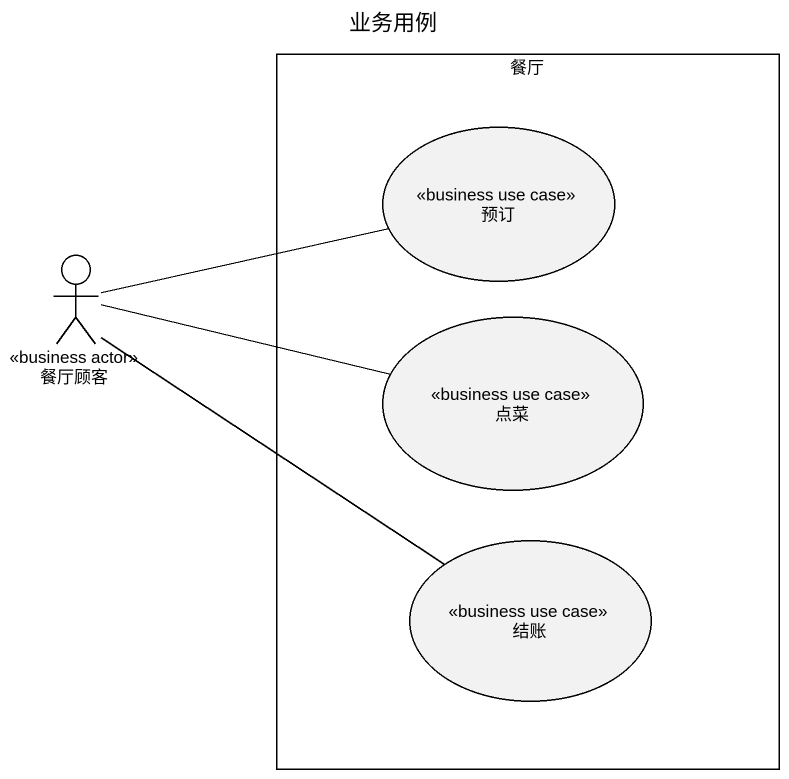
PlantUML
@startuml
title 业务用例
rectangle 餐厅 {
  usecase 预订 <<business use case>>
  usecase 点菜 <<business use case>>
  usecase 结账 <<business use case>>
}
actor 餐厅顾客 <<business actor>>
餐厅顾客 -right- 预订
餐厅顾客 -right- 点菜
餐厅顾客 -right- 结账
@enduml
